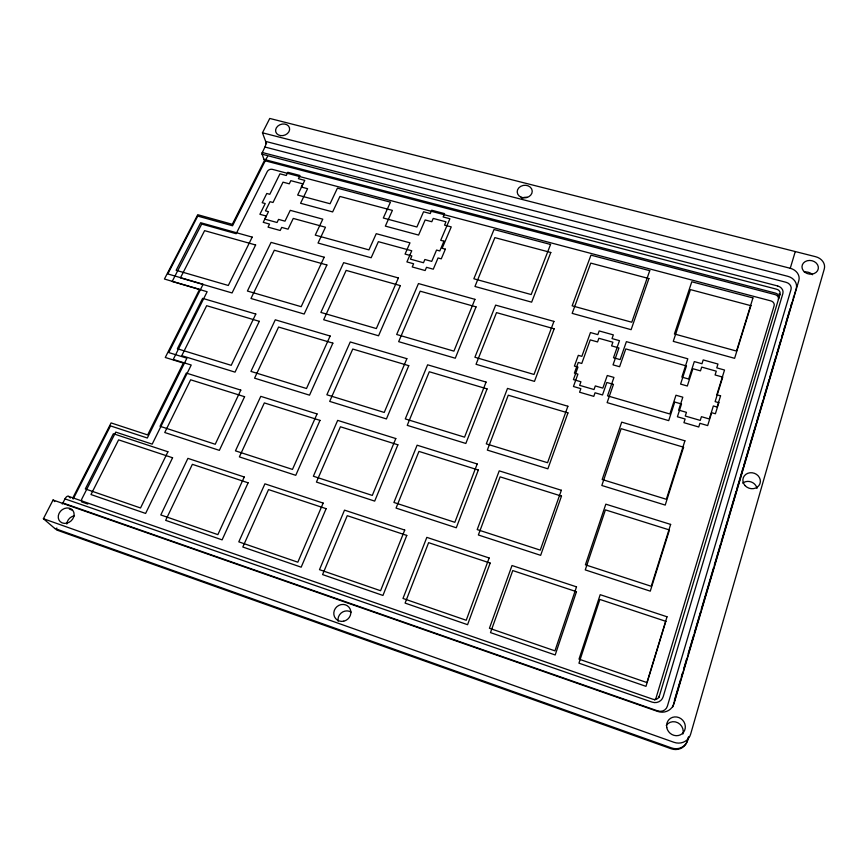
<?xml version="1.0" encoding="UTF-8"?>
<svg xmlns="http://www.w3.org/2000/svg" width="868" height="868" viewBox="0 0 868 868"><rect width="100%" height="100%" fill="white"/><g stroke="black" fill="none" stroke-linecap="round" stroke-linejoin="round"><path stroke-width="1.3" d="M688.498 736.899L687.369 740.805A13.497 12.662 48 0 1 671.192 748.769L56.474 529.925M688.541 737.344L687.792 739.937A13.541 12.705 47.8 0 1 671.55 747.934L54.771 528.46L43.4 518.717L53.067 500.011L657.619 711.413A13.584 12.836 42.8 0 0 674.1 703.362L798.82 280.635A11.74 9.819 9.4 0 0 790.26 268.288L262.462 132.804L269.764 118.449L815.605 256.7A11.761 9.754 10 0 1 824.285 268.961L690.646 734.133A13.877 13.009 46.8 0 1 674.002 742.314L43.4 518.717M674.382 700.422L680.523 679.622M681.293 677.018L682.443 673.112M683.593 669.217L686.664 658.812M688.205 653.615L693.575 635.409M694.346 632.815L700.487 612.005M701.246 609.412L713.529 567.802M714.299 565.209L720.44 544.399M721.21 541.806L727.351 520.995M728.122 518.402L736.173 491.093M736.943 488.5L743.084 467.689M743.854 465.096L749.225 446.89M749.995 444.286L756.136 423.486M756.907 420.893L763.048 400.083M763.807 397.49L769.189 379.283M769.949 376.679L776.09 355.88M776.86 353.276L780.701 340.278M781.851 336.383L783.001 332.477M783.771 329.883L784.922 325.977M786.072 322.082L789.913 309.073M790.683 306.48L791.833 302.574M672.776 706.899L796.238 288.545A11.609 9.743 9.6 0 0 787.797 276.306L265.641 141.408A4.09 1.671 -77.4 0 1 264.924 147.017L261.886 153.495L263.948 159.397L775.525 293.134A4.568 3.852 9.4 0 1 778.824 297.995M790.26 268.288L795.272 251.557M658.888 697.579L780.017 294.133A4.59 3.873 9.4 0 0 776.676 289.239L261.952 154.157M72.608 498.319L111.093 422.922L147.668 434.933L183.332 363.084L165.278 357.475L199.575 289.348L164.432 279.029L197.73 214.7L232.309 224.313L264.393 160.58L775.081 294.61A4.579 3.873 9.6 0 1 778.39 299.482M73.162 499.057L110.496 425.895L147.321 438.014L186.913 358.18L168.761 352.571L203.123 284.27L167.806 273.941L197.741 216.089L232.548 225.767L266.454 158.388A10.101 8.159 -18.2 0 1 267.572 156.674M62.246 504.026A4.644 2.192 -67.5 0 0 62.887 502.963L64.97 498.894A4.6 2.159 -67.6 0 1 68.713 496.409L652.91 699.239A5.262 4.991 42.1 0 0 659.333 696.093M262.169 152.486L777.663 285.952M264.924 147.017L785.985 282.274A6.901 5.794 9.6 0 1 791.008 289.597L667.394 706.14A7.975 7.53 43.6 0 1 657.684 710.87M64.97 498.894L652.042 702.104A9.179 8.702 42.1 0 0 663.228 696.603L782.86 293.558A7.139 6.011 9.4 0 0 777.663 285.973M81.614 501.888L87.863 504.058M62.887 502.963L657.673 710.892M69.331 509.082L71.892 509.983M53.067 500.011L54.782 501.585M68.713 496.409L70.362 497.961M262.462 132.804L266.541 143.828M793.536 296.672A11.458 9.646 9.8 0 1 793.363 297.377M265.044 159.256A2.029 0.825 -77.1 0 1 263.948 159.397M779.106 293.764A7.649 6.456 9.6 0 1 780.115 294.751M56.865 528.08A4.644 2.17 -67 0 1 54.771 528.46M66.793 524.022A8.322 7.074 -40.5 0 1 74.485 515.755M666.277 725.464A9.515 8.93 47.2 0 1 677.81 722.751A9.515 8.93 47.2 0 1 682.888 734.013M804.256 272.064A8.094 6.749 10.2 0 1 812.546 274.733M338.129 621.184A8.604 8.137 -42.3 0 1 351.16 612.114M521.733 198.24A7.421 6.228 -6 0 1 527.343 197.437M742.715 483.118A8.691 7.79 18.9 0 1 751.287 481.99A8.691 7.79 18.9 0 1 756.994 488.424M81.592 501.368A4.611 3.928 -38.9 0 1 82.015 498.59L115.748 432.101L152.193 444.134L191.22 365.027L173.253 359.45L207.137 291.735L172.179 281.46L201.702 224.063L236.172 233.709L267.246 171.604A4.004 3.244 -18.6 0 1 272.422 169.368L770.838 300.881A4.546 3.852 9.6 0 1 774.115 305.742L656.078 697.872A5.208 4.937 42.6 0 1 654.7 700.031M667.015 616.779L646.931 682.563L579.01 659.148L600.189 594.688L667.015 616.779M665.821 621.325L645.976 686.338L578.945 663.174L599.853 599.441L665.821 621.325M720.57 395.841L717.098 407.038L713.344 405.964L709.297 418.962L701.431 416.683L700.259 420.405L685.264 416.043L686.447 412.343L678.657 410.087L682.812 397.197L675.966 395.233L669.868 413.993L607.524 395.841L613.936 377.428L607.274 375.508L602.848 388.115L595.307 385.934L594.027 389.537L579.64 385.359L580.931 381.768L573.455 379.598L577.969 367.099L574.41 366.079L578.305 355.337L581.853 356.347L590.457 332.553L597.835 334.625L599.159 330.925L613.34 334.885L612.027 338.585L619.481 340.668L613.502 357.735L620.132 359.612L626.392 341.645L687.803 358.799L681.857 377.103L688.671 379.023L694.302 361.587L701.984 363.735L703.199 359.927L717.966 364.039L716.773 367.858L724.53 370.028L716.827 394.777L720.57 395.841M718.834 402.687L715.395 413.765L711.684 412.701L707.67 425.58L699.901 423.313L698.751 427.002L683.93 422.673L685.102 419.005L677.409 416.77L681.521 404L674.751 402.047L668.718 420.633L607.123 402.622L613.47 384.372L606.873 382.473L602.511 394.962L595.047 392.792L593.788 396.361L579.574 392.206L580.844 388.658L573.455 386.499L577.914 374.119L574.399 373.099L578.251 362.466L581.755 363.464L590.262 339.887L597.564 341.938L598.866 338.281L612.884 342.209L611.582 345.876L618.949 347.949L613.036 364.864L619.589 366.73L625.785 348.914L686.469 365.96L680.588 384.09L687.315 386.01L692.892 368.726L700.487 370.853L701.691 367.088L716.274 371.178L715.091 374.965L722.751 377.113L715.124 401.624L718.834 402.687M752.947 297.93L736.52 351.063L674.425 333.974L691.785 281.774L752.947 297.93M750.885 305.677L734.61 358.321L673.264 341.352L690.44 289.608L750.885 305.677M670.639 524.413L651.26 586.28L585.412 564.829L605.821 504.167L670.639 524.413M669.445 529.957L650.284 591.151L585.26 569.907L605.419 509.885L669.445 529.957M684.906 440.814L666.364 499.284L602.175 479.527L621.705 422.141L684.906 440.814M683.572 447.204L665.224 505.078L601.828 485.494L621.13 428.673L683.572 447.204M576.471 591.694L555.194 654.971L490.496 632.609L512.76 570.569L576.471 591.694M576.515 586.855L554.956 650.859L489.433 628.269L512.001 565.524L576.515 586.855M648.895 278.563L631.112 329.677L572.164 313.37L590.772 263.113L648.895 278.563M649.752 270.664L631.785 322.234L572.153 305.818L590.967 255.138L649.752 270.664M561.346 490.268L540.254 550.128L477.194 529.588L499.219 470.857L561.346 490.268M561.487 496.105L540.655 555.336L478.366 534.981L500.109 476.857L561.487 496.105M567.889 406.246L547.556 462.72L486.286 443.852L507.509 388.408L567.889 406.246M567.954 412.897L547.871 468.818L487.317 450.101L508.268 395.19L567.954 412.897M489.14 557.972L466.224 620.262L402.98 598.453L426.828 537.368L489.14 557.972M490.17 563.072L467.57 624.689L405.096 603.097L428.608 542.663L490.17 563.072M553.925 321.399L534.015 374.455L474.904 357.247L495.639 305.124L553.925 321.399M554.153 328.798L534.471 381.377L476.033 364.289L496.518 312.621L554.153 328.798M477.194 463.968L454.843 522.308L393.909 502.453L417.117 445.197L477.194 463.968M478.333 470.022L456.286 527.766L396.058 508.084L418.951 451.403L478.333 470.022M550.551 244.461L531.173 294.545L473.852 278.769L494.011 229.521L550.551 244.461M550.8 252.49L531.65 302.162L474.959 286.473L494.868 237.626L550.8 252.49M487.078 388.897L465.834 443.461L407.233 425.353L429.28 371.754L487.078 388.897M486.069 382.072L464.554 437.157L405.28 418.918L427.62 364.81L486.069 382.072M406.777 535.415L382.951 595.448L322.581 574.583L347.243 515.679L406.777 535.415M404.738 530.066L380.575 590.728L319.489 569.668L344.509 510.145L404.738 530.066M476.044 306.871L455.277 358.224L398.662 341.666L420.177 291.181L476.044 306.871M474.937 299.341L453.921 351.139L396.676 334.484L418.463 283.565L474.937 299.341M397.88 444.796L374.694 501.107L316.429 482.076L340.408 426.774L397.88 444.796M395.808 438.546L372.296 495.422L313.37 476.228L337.674 420.383L395.808 438.546M408.763 365.667L386.434 418.929L329.688 401.396L352.755 349.044L408.763 365.667M406.864 358.679L384.242 412.441L326.867 394.777L350.249 341.959L406.864 358.679M445.371 249.17L441.269 258.838L438.047 257.959L433.273 269.188L426.514 267.322L425.136 270.534L412.235 266.964L413.613 263.774L406.908 261.919L411.747 250.776L378.372 241.673L371.168 257.742L318.035 243.04L325.467 227.221L293.254 218.432L288.067 229.174L281.699 227.416L280.201 230.487L268.049 227.134L269.547 224.074L263.232 222.327L268.483 211.673L265.478 210.848L270.002 201.68L273.008 202.494L283.022 182.161L289.283 183.821L290.823 180.663L302.834 183.853L301.294 187.021L307.597 188.703L300.567 203.275L332.65 211.922L339.92 196.439L392.401 210.392L385.349 226.114L418.593 235.065L425.157 219.962L431.797 221.731L433.23 218.432L445.968 221.807L444.546 225.116L451.241 226.906L442.148 248.291L445.371 249.17M443.96 241.185L439.816 250.939L436.55 250.049L431.721 261.377L424.875 259.499L423.486 262.744L410.445 259.152L411.844 255.93L405.063 254.074L409.978 242.845L376.245 233.687L368.943 249.886L315.258 235.119L322.787 219.17L290.248 210.338L284.997 221.166L278.552 219.398L277.044 222.501L264.773 219.127L266.292 216.045L259.901 214.287L265.228 203.546L262.19 202.721L266.78 193.477L269.807 194.291L279.952 173.817L286.277 175.488L287.84 172.298L299.97 175.499L298.418 178.689L304.776 180.37L297.659 195.061L330.068 203.741L337.424 188.15L390.448 202.157L383.309 218.009L416.89 227.004L423.551 211.781L430.257 213.55L431.7 210.219L444.568 213.615L443.136 216.957L449.906 218.747L440.705 240.317L443.96 241.185M323.156 503.093L297.832 562.204L238.798 541.849L264.914 483.834L323.156 503.093M326.129 508.681L301.174 567.184L242.812 547.014L268.537 489.585L326.129 508.681M400.322 285.615L378.556 335.786L323.677 319.739L346.148 270.393L400.322 285.615M398.401 277.955L376.343 328.56L320.878 312.426L343.641 262.657L398.401 277.955M319.999 420.372L295.76 475.317L239.373 456.894L264.339 402.915L319.999 420.372M317.048 413.938L292.473 469.414L235.456 450.85L260.78 396.351L317.048 413.938M332.867 343.142L309.54 395.168L254.574 378.177L278.585 327.041L332.867 343.142M330.144 336.014L306.502 388.506L250.939 371.406L275.286 319.815L330.144 336.014M248.107 482.803L222.11 539.863L165.658 520.355L192.37 464.326L248.107 482.803M244.255 476.999L217.868 534.634L160.797 514.952L187.911 458.369L244.255 476.999M326.889 264.99L304.18 314.042L250.971 298.483L274.321 250.234L326.889 264.99M324.187 257.221L301.174 306.686L247.413 291.04L271.076 242.389L324.187 257.221M244.581 396.719L219.365 450.362L164.746 432.514L190.634 379.804L244.581 396.719M240.805 390.112L215.231 444.264L160.037 426.286L186.294 373.088L240.805 390.112M259.304 321.323L235.044 372.144L181.759 355.685L206.66 305.699L259.304 321.323M255.8 314.053L231.203 365.33L177.376 348.762L202.613 298.353L255.8 314.053M172.58 457.761L145.618 513.433L90.977 494.543L118.601 439.859L172.58 457.761M167.915 451.761L140.54 507.975L85.314 488.934L113.361 433.729L167.915 451.761M255.626 244.982L232.06 292.95L180.425 277.858L204.598 230.649L255.626 244.982M252.197 237.116L228.306 285.474L176.15 270.306L200.66 222.718L252.197 237.116M280.581 135.603A7.15 5.718 -17.3 0 0 289.456 127.759A7.15 5.718 -17.3 0 0 277.782 126.11A7.15 5.718 -17.3 0 0 280.581 135.603M66.662 523.209A8.463 7.161 -40.1 0 0 72.814 510.417A8.463 7.161 -40.1 0 0 59.067 513.4A8.463 7.161 -40.1 0 0 66.662 523.209M666.765 727.558A9.689 9.092 46.5 0 0 682.15 733.742A9.689 9.092 46.5 0 0 678.96 717.597A9.689 9.092 46.5 0 0 666.765 727.558M804.983 272.335A8.235 6.825 10 0 0 818.264 268.852A8.235 6.825 10 0 0 807.283 260.736A8.235 6.825 10 0 0 804.983 272.335M343.674 621.195A8.756 8.257 -41.4 0 0 348.969 607.199A8.756 8.257 -41.4 0 0 334.354 610.345A8.756 8.257 -41.4 0 0 343.674 621.195M521.147 197.22A7.541 6.293 -6.1 0 0 532.236 191.134A7.541 6.293 -6.1 0 0 520.757 186.327A7.541 6.293 -6.1 0 0 521.147 197.22M745.059 485.603A8.843 7.91 18.4 0 0 759.923 483.769A8.843 7.91 18.4 0 0 749.887 472.778A8.843 7.91 18.4 0 0 745.059 485.603"/></g></svg>
